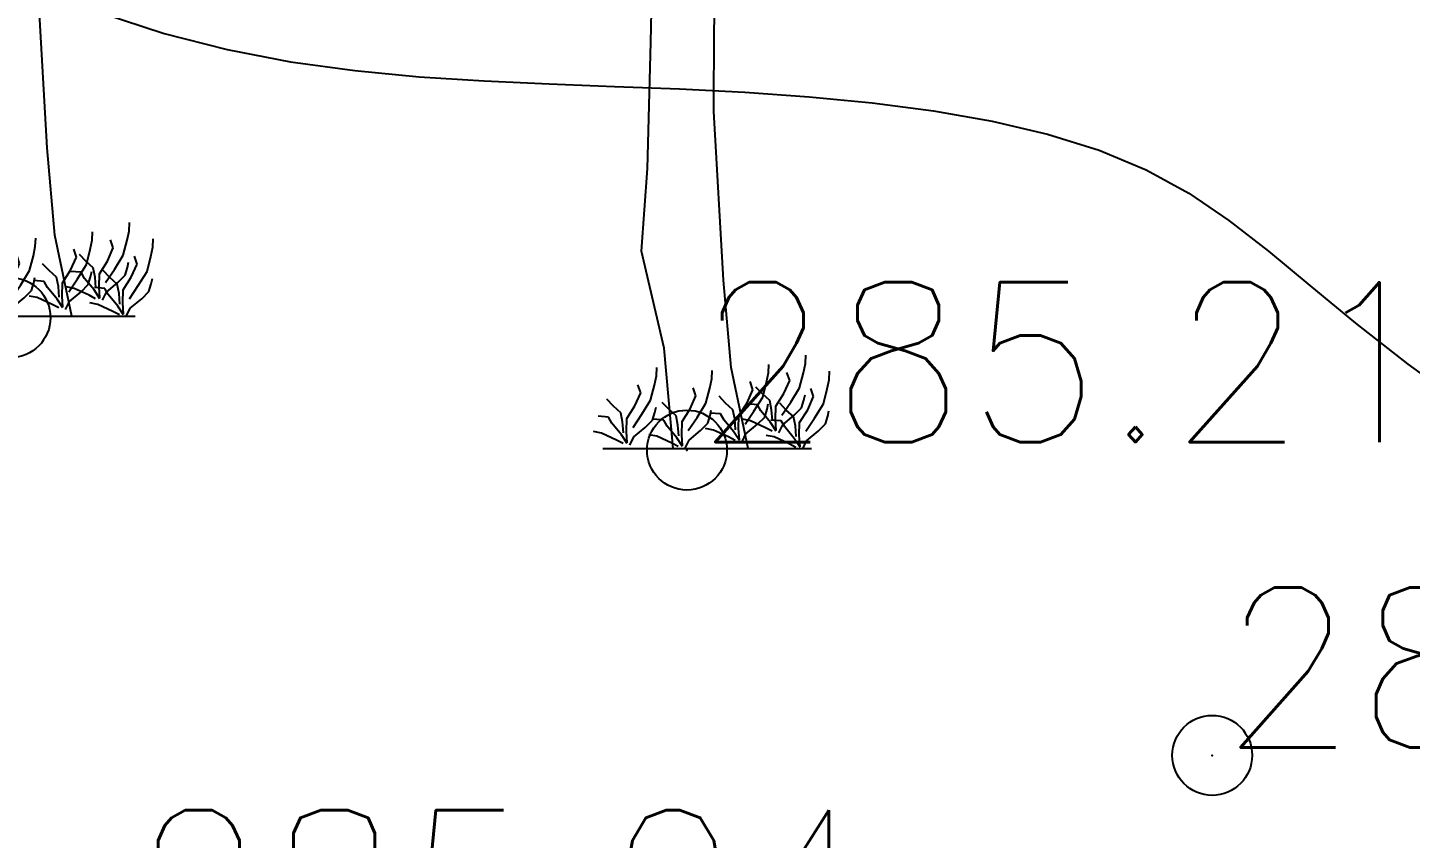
# Model space of a CAD drawing. Header units: millimetres. Extents: x 524954 to 526204, y 9523489 to 9524010.
# Drawn here: x 525765.55 to 525774.21, y 9523790.94 to 9523796.01 of the extents above; entities that cross this region are included whole.
import ezdxf
from ezdxf.enums import TextEntityAlignment as Align

# ---------------------------------------------------------------- set-up
doc = ezdxf.new("R2010")
doc.units = ezdxf.units.MM
doc.header["$PDMODE"] = 32
doc.header["$PDSIZE"] = 0.5
doc.linetypes.add('ACAD_ISO12W100', pattern=[21, 12, -3, 0, -3, 0, -3])
for name, color, linetype in [('Arbre', 34, 'ACAD_ISO12W100'), ('CN_02_00', 4, 'Continuous'), ('TopoAlt', 3, 'Continuous'), ('TOPOJIS', 7, 'Continuous')]:
    doc.layers.add(name, color=color, linetype=linetype)
doc.styles.add('Simplex 1.0', font='Simplex.shx', dxfattribs={"width": 0.99, "height": 1})

# ---------------------------------------------------------------- blocks, each defined once
blk = doc.blocks.new('TCPOINT M')
at = {"color": 0}
blk.add_point((0, 0), dxfattribs=at)
at = {"layer": 'TopoAlt', "style": 'Simplex 1.0', "width": 0.99}
blk.add_attdef('ALT', (0.15, 0.15), '', height=1, dxfattribs=at)
blk = doc.blocks.new('v088')
at = {"linetype": 'Continuous'}
for p, q in [((0.0445, 2.6247), (0.064, 3.1786)), ((-0.3518, 2.5418), (-0.3436, 3.0457)), ((0.0429, 2.1085), (0.0445, 2.6247)), ((-0.3726, 1.7516), (-0.3518, 2.5418)), ((0.1022, 1.0525), (0.0429, 2.1085)), ((-0.4115, 1.2346), (-0.3726, 1.7516)), ((-0.2683, 0.6281), (-0.4115, 1.2346)), ((0.151, 0.5063), (0.1022, 1.0525)), ((-0.2127, 0), (-0.2683, 0.6281)), ((0.2565, 0), (0.151, 0.5063)), ((-0.6539, 0), (0.6539, 0))]:
    blk.add_line(p, q, dxfattribs=at)
at = {"color": 3, "linetype": 'Continuous'}
for p, q in [((0.3847, 0.4736), (0.3871, 0.5265)), ((0.6034, 0.4736), (0.6155, 0.5313)), ((0.6155, 0.5313), (0.6179, 0.5842)), ((-0.3294, 0.3967), (-0.3173, 0.4544)), ((-0.3173, 0.4544), (-0.3149, 0.5073)), ((0.0168, 0.3774), (0.0288, 0.4351)), ((0.0288, 0.4351), (0.0313, 0.488)), ((0.3726, 0.4159), (0.3847, 0.4736)), ((0.5169, 0.4255), (0.5001, 0.476)), ((0.5794, 0.3798), (0.6034, 0.4736)), ((0.7645, 0.4303), (0.7669, 0.4832)), ((-0.452, 0.2669), (-0.4159, 0.3486)), ((-0.4159, 0.3486), (-0.4327, 0.3991)), ((-0.3534, 0.3029), (-0.3294, 0.3967)), ((-0.0697, 0.3294), (-0.0865, 0.3798)), ((-0.0072, 0.2837), (0.0168, 0.3774)), ((0.25, 0.2861), (0.2861, 0.3678)), ((0.2861, 0.3678), (0.2693, 0.4183)), ((0.3462, 0.3414), (0.3053, 0.3847)), ((0.3486, 0.3221), (0.3726, 0.4159)), ((0.4808, 0.3438), (0.5169, 0.4255)), ((0.5241, 0.2909), (0.5794, 0.3798)), ((0.6659, 0.3246), (0.6491, 0.375)), ((0.7285, 0.2789), (0.7525, 0.3726)), ((0.7525, 0.3726), (0.7645, 0.4303)), ((-0.5866, 0.2645), (-0.6275, 0.3077)), ((-0.5409, 0.2236), (-0.5866, 0.2645)), ((-0.5025, 0.1875), (-0.452, 0.2669)), ((-0.4087, 0.214), (-0.3534, 0.3029)), ((-0.2404, 0.2452), (-0.2813, 0.2885)), ((-0.1058, 0.2476), (-0.0697, 0.3294)), ((-0.0625, 0.1947), (-0.0072, 0.2837)), ((0.1154, 0.2837), (0.0745, 0.327)), ((0.1611, 0.2428), (0.1154, 0.2837)), ((0.1995, 0.2068), (0.25, 0.2861)), ((0.3149, 0.2741), (0.25, 0.2789)), ((0.2933, 0.2332), (0.3486, 0.3221)), ((0.3366, 0.2356), (0.3149, 0.2741)), ((0.3919, 0.3005), (0.3462, 0.3414)), ((0.375, 0.2452), (0.3823, 0.2789)), ((0.4039, 0.2428), (0.3919, 0.3005)), ((0.4279, 0.1827), (0.4303, 0.2645)), ((0.4303, 0.2645), (0.4808, 0.3438)), ((0.4953, 0.2404), (0.4544, 0.2837)), ((0.4688, 0.2092), (0.5241, 0.2909)), ((0.5914, 0.2548), (0.6058, 0.3029)), ((0.6058, 0.3029), (0.6131, 0.3366)), ((0.6299, 0.2428), (0.6659, 0.3246)), ((0.6732, 0.1899), (0.7285, 0.2789)), ((-0.6179, 0.1971), (-0.6828, 0.2019)), ((-0.5962, 0.1587), (-0.6179, 0.1971)), ((-0.5289, 0.1659), (-0.5409, 0.2236)), ((-0.5049, 0.1058), (-0.5025, 0.1875)), ((-0.464, 0.1322), (-0.4087, 0.214)), ((-0.3871, 0.1322), (-0.3414, 0.1779)), ((-0.3414, 0.1779), (-0.327, 0.226)), ((-0.2717, 0.1779), (-0.3366, 0.1827)), ((-0.327, 0.226), (-0.3197, 0.2596)), ((-0.25, 0.1394), (-0.2717, 0.1779)), ((-0.1947, 0.2043), (-0.2404, 0.2452)), ((-0.1827, 0.1467), (-0.1947, 0.2043)), ((-0.1563, 0.1683), (-0.1058, 0.2476)), ((-0.1178, 0.113), (-0.0625, 0.1947)), ((0.0048, 0.1587), (0.0192, 0.2068)), ((0.0192, 0.2068), (0.0264, 0.2404)), ((0.0841, 0.2164), (0.0192, 0.2212)), ((0.1058, 0.1779), (0.0841, 0.2164)), ((0.1659, 0.1058), (0.1058, 0.1779)), ((0.1731, 0.1851), (0.1611, 0.2428)), ((0.1779, 0.1178), (0.1731, 0.1851)), ((0.1971, 0.125), (0.1995, 0.2068)), ((0.2717, 0.1731), (0.2212, 0.1827)), ((0.238, 0.1515), (0.2933, 0.2332)), ((0.3149, 0.1515), (0.3606, 0.1971)), ((0.3967, 0.1635), (0.3366, 0.2356)), ((0.3606, 0.1971), (0.375, 0.2452)), ((0.464, 0.1731), (0.3991, 0.1779)), ((0.4087, 0.1755), (0.4039, 0.2428)), ((0.4327, 0.113), (0.4279, 0.1827)), ((0.4736, 0.1491), (0.5457, 0.2092)), ((0.5409, 0.1995), (0.4953, 0.2404)), ((0.5529, 0.1418), (0.5409, 0.1995)), ((0.5457, 0.2092), (0.5914, 0.2548)), ((0.5794, 0.1635), (0.6299, 0.2428)), ((0.6179, 0.1082), (0.6732, 0.1899)), ((0.7405, 0.1539), (0.7549, 0.2019)), ((0.7549, 0.2019), (0.7621, 0.2356)), ((-0.6611, 0.0962), (-0.7116, 0.1058)), ((-0.5674, 0.0529), (-0.6611, 0.0962)), ((-0.5361, 0.0865), (-0.5962, 0.1587)), ((-0.5241, 0.0986), (-0.5289, 0.1659)), ((-0.5001, 0.0361), (-0.5049, 0.1058)), ((-0.4592, 0.0721), (-0.3871, 0.1322)), ((-0.1899, 0.0673), (-0.25, 0.1394)), ((-0.1779, 0.0793), (-0.1827, 0.1467)), ((-0.1587, 0.0865), (-0.1563, 0.1683)), ((-0.113, 0.0529), (-0.0409, 0.113)), ((-0.0409, 0.113), (0.0048, 0.1587)), ((0.0409, 0.1154), (-0.0096, 0.125)), ((0.1346, 0.0721), (0.0409, 0.1154)), ((0.2019, 0.0505), (0.1659, 0.1058)), ((0.2019, 0.0553), (0.1971, 0.125)), ((0.2188, 0.0409), (0.2428, 0.0914)), ((0.2428, 0.0914), (0.3149, 0.1515)), ((0.3654, 0.1298), (0.2717, 0.1731)), ((0.4063, 0.1082), (0.3654, 0.1298)), ((0.4327, 0.1082), (0.3967, 0.1635)), ((0.4496, 0.0986), (0.4736, 0.1491)), ((0.4856, 0.1346), (0.464, 0.1731)), ((0.5457, 0.0625), (0.4856, 0.1346)), ((0.5578, 0.0745), (0.5529, 0.1418)), ((0.577, 0.0817), (0.5794, 0.1635)), ((0.6227, 0.0481), (0.6948, 0.1082)), ((0.6948, 0.1082), (0.7405, 0.1539)), ((-0.5265, 0.0313), (-0.5674, 0.0529)), ((-0.5001, 0.0313), (-0.5361, 0.0865)), ((-0.4832, 0.0216), (-0.4592, 0.0721)), ((-0.3149, 0.0769), (-0.3654, 0.0865)), ((-0.2212, 0.0337), (-0.3149, 0.0769)), ((-0.1803, 0.012), (-0.2212, 0.0337)), ((-0.1539, 0.012), (-0.1899, 0.0673)), ((-0.1539, 0.0168), (-0.1587, 0.0865)), ((-0.137, 0.0024), (-0.113, 0.0529)), ((0.1755, 0.0505), (0.1346, 0.0721)), ((0.4207, 0.0721), (0.3702, 0.0817)), ((0.5145, 0.0288), (0.4207, 0.0721)), ((0.5554, 0.0072), (0.5145, 0.0288)), ((0.5818, 0.0072), (0.5457, 0.0625)), ((0.5818, 0.012), (0.577, 0.0817)), ((0.5986, -0.0024), (0.6227, 0.0481))]:
    blk.add_line(p, q, dxfattribs=at)

msp = doc.modelspace()

# ---------------------------------------------------------------- linework, layer by layer
at = {"layer": 'CN_02_00', "elevation": 286, "flags": 128}
msp.add_lwpolyline([(525766.0161, 9523796.1038), (525766.4052, 9523795.9759), (525766.7989, 9523795.8754), (525767.1966, 9523795.7997), (525767.5977, 9523795.7445), (525768.0017, 9523795.7057), (525768.4077, 9523795.679), (525768.8152, 9523795.6601), (525769.2236, 9523795.6448), (525769.6322, 9523795.6289), (525770.0398, 9523795.6083), (525770.443, 9523795.5804), (525770.8381, 9523795.5428), (525771.221, 9523795.493), (525771.5879, 9523795.4286), (525771.9349, 9523795.3472), (525772.2581, 9523795.2464), (525772.5537, 9523795.1237), (525772.8208, 9523794.9772), (525773.0709, 9523794.8071), (525773.3185, 9523794.6143), (525773.5782, 9523794.3994), (525773.8645, 9523794.1632), (525774.192, 9523793.9065), (525774.5751, 9523793.63)], dxfattribs=at)

# ---------------------------------------------------------------- block references
at = {"layer": 'Arbre'}
for p in [(525765.5693, 9523794.2087), (525769.8041, 9523793.3798)]:
    msp.add_blockref('v088', p, dxfattribs=at)
at = {"layer": 'TOPOJIS'}
ref = msp.add_blockref('TCPOINT M', (525765.443, 9523794.1986, 285.5), dxfattribs=at)
ref.add_attrib('ALT', '285.50', dxfattribs={"layer": 'TopoAlt', "height": 1, "style": 'Simplex 1.0', "width": 0.99}).set_placement((525765.393, 9523794.2486, 285.5), align=Align.RIGHT)
ref = msp.add_blockref('TCPOINT M', (525769.6779, 9523793.3696, 285.21), dxfattribs=at)
ref.add_attrib('ALT', '285.21', (525769.7279, 9523793.4196, 285.21), dxfattribs={"layer": 'TopoAlt', "height": 1, "style": 'Simplex 1.0', "width": 0.99})
ref = msp.add_blockref('TCPOINT M', (525772.9664, 9523791.4601, 285.56), dxfattribs=at)
ref.add_attrib('ALT', '285.56', (525773.0164, 9523791.5101, 285.56), dxfattribs={"layer": 'TopoAlt', "height": 1, "style": 'Simplex 1.0', "width": 0.99})
ref = msp.add_blockref('TCPOINT M', (525766.1467, 9523790.0673, 285.04), dxfattribs=at)
ref.add_attrib('ALT', '285.04', (525766.1967, 9523790.1173, 285.04), dxfattribs={"layer": 'TopoAlt', "height": 1, "style": 'Simplex 1.0', "width": 0.99})

doc.saveas('drawing.dxf')
